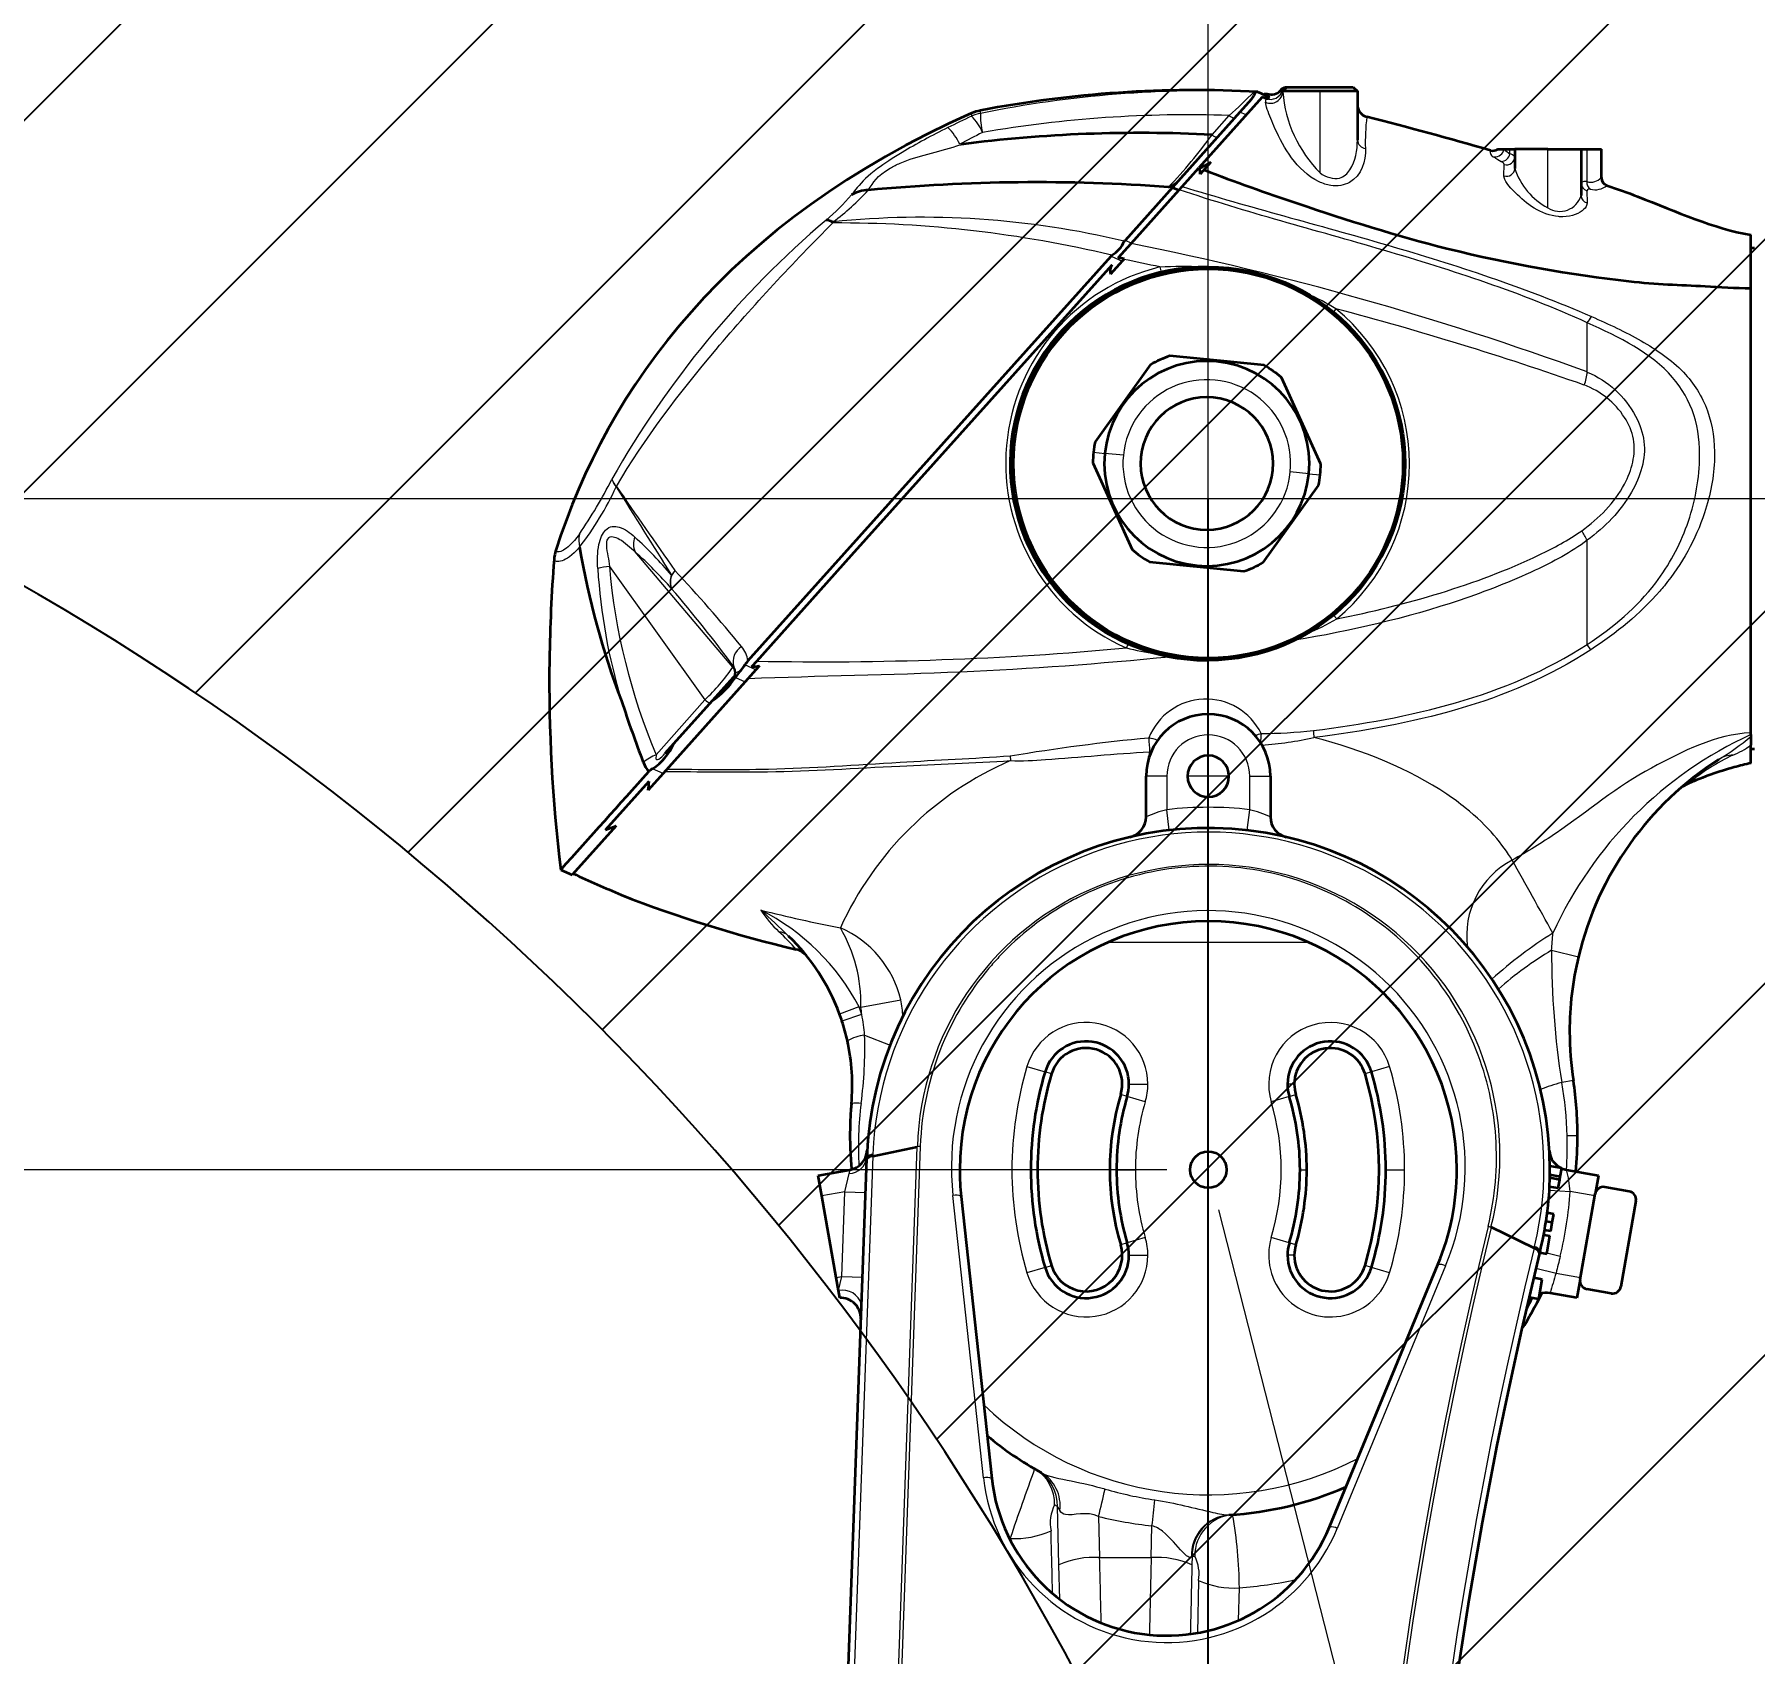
# Model space of a CAD drawing. Header units: millimetres. Extents: x 116 to 5831, y 100 to 4110.
# Drawn here: x 1175.6 to 1590.9, y 3227.6 to 3618.5 of the extents above; entities that cross this region are included whole.
import ezdxf

# ---------------------------------------------------------------- set-up
doc = ezdxf.new("R2010")
doc.units = ezdxf.units.MM
doc.header["$MEASUREMENT"] = 0
doc.layers.get('0').update_dxf_attribs({"lineweight": 18})
doc.layers.add('图层0000', color=7, linetype='Continuous', lineweight=25)
doc.layers.add('图层1', color=7, linetype='Continuous', lineweight=35)
doc.dimstyles.new('线性样式 (GB)', dxfattribs={"dimtxt": 2, "dimasz": 2, "dimexe": 1, "dimexo": 0.5, "dimgap": 0.5, "dimtad": 1, "dimdsep": 46, "dimcen": -2.127267, "dimclrd": 7, "dimclre": 7, "dimclrt": 7, "dimadec": 0, "dimazin": 0, "dimtfac": 0.7, "dimtmove": 0, "dimatfit": 1, "dimfxl": 1, "dimfrac": 2, "dimtolj": 1, "dimtzin": 0, "dimlwd": 18, "dimlwe": 18, "dimarcsym": 0})

# ---------------------------------------------------------------- blocks, each defined once
blk = doc.blocks.new('DimBlk377')
at = {"layer": '图层0000', "color": 7, "linetype": 'Continuous', "lineweight": 18}
for p, q in [((1449.03, 3344.42), (836.68, 3344.42)), ((836.68, 2734.42), (836.68, 3304.42)), ((1449.03, 2694.42), (836.68, 2694.42))]:
    blk.add_line(p, q, dxfattribs=at)
at = {"layer": '图层0000', "color": 7, "linetype": 'Continuous', "lineweight": -3}
for points in [[(847.4, 3304.42), (836.68, 3344.42), (825.96, 3304.42)], [(825.96, 2734.42), (836.68, 2694.42), (847.4, 2734.42)]]:
    blk.add_solid(points, dxfattribs=at)
at = {"layer": '图层0000', "color": 7, "linetype": 'Continuous', "lineweight": 18, "insert": (827.58, 3054.56), "char_height": 40, "attachment_point": 8, "rotation": 90, "line_spacing_factor": 1.2}
blk.add_mtext('\\T1.515625;\\W1;\\FSimSun|b0|i0;650', dxfattribs=at)
blk = doc.blocks.new('DimBlk379')
at = {"layer": '图层0000', "color": 7, "linetype": 'Continuous', "lineweight": 18}
for p, q in [((1459.03, 3354.42), (1459.03, 3658.71)), ((2093.43, 3516.43), (2093.43, 3658.71)), ((1499.03, 3638.71), (2053.43, 3638.71))]:
    blk.add_line(p, q, dxfattribs=at)
at = {"layer": '图层0000', "color": 7, "linetype": 'Continuous', "lineweight": -3}
for points in [[(1499.03, 3649.43), (1459.03, 3638.71), (1499.03, 3627.99)], [(2053.43, 3627.99), (2093.43, 3638.71), (2053.43, 3649.43)]]:
    blk.add_solid(points, dxfattribs=at)
at = {"layer": '图层0000', "color": 7, "linetype": 'Continuous', "lineweight": 18, "insert": (1758.44, 3647.82), "char_height": 40, "attachment_point": 8, "line_spacing_factor": 1.2}
blk.add_mtext('\\T1.390625;\\W1;\\FSimSun|b0|i0;634.4', dxfattribs=at)
blk = doc.blocks.new('DimBlk381')
at = {"layer": '图层0000', "color": 7, "linetype": 'Continuous', "lineweight": 18}
for p, q in [((2083.43, 3506.43), (816.68, 3506.43)), ((836.68, 3466.43), (836.68, 3384.42)), ((1449.03, 3344.42), (816.68, 3344.42)), ((836.68, 3344.42), (836.68, 3324.09))]:
    blk.add_line(p, q, dxfattribs=at)
at = {"layer": '图层0000', "color": 7, "linetype": 'Continuous', "lineweight": -3}
for points in [[(847.4, 3466.43), (836.68, 3506.43), (825.96, 3466.43)], [(825.96, 3384.42), (836.68, 3344.42), (847.4, 3384.42)]]:
    blk.add_solid(points, dxfattribs=at)
at = {"layer": '图层0000', "color": 7, "linetype": 'Continuous', "lineweight": 18, "insert": (827.58, 3396.1), "char_height": 40, "attachment_point": 8, "rotation": 90, "line_spacing_factor": 1.2}
blk.add_mtext('\\T1.484375;\\W1;\\FSimSun|b0|i0;162', dxfattribs=at)
blk = doc.blocks.new('DimBlk382')
at = {"layer": '图层0000', "color": 7, "linetype": 'Continuous', "lineweight": 18}
for p, q in [((2095.9, 3496.74), (2151.34, 3279.66)), ((1461.5, 3334.73), (1516.94, 3117.65)), ((1550.75, 3146.92), (2107.63, 3289.14))]:
    blk.add_line(p, q, dxfattribs=at)
at = {"layer": '图层0000', "color": 7, "linetype": 'Continuous', "lineweight": -3}
for points in [[(2110.29, 3278.75), (2146.39, 3299.04), (2104.98, 3299.52)], [(1548.09, 3157.31), (1511.99, 3137.03), (1553.4, 3136.54)]]:
    blk.add_solid(points, dxfattribs=at)
at = {"layer": '图层0000', "color": 7, "linetype": 'Continuous', "lineweight": 18, "insert": (1911.8, 3248.52), "char_height": 40, "attachment_point": 8, "rotation": 14.3259, "line_spacing_factor": 1.2}
blk.add_mtext('\\T1.406250;\\W1;\\FSimSun|b0|i0;654.76', dxfattribs=at)
blk = doc.blocks.new('DimBlk406')
at = {"layer": '图层0000', "color": 7, "linetype": 'Continuous', "lineweight": 18}
for p, q in [((1449.03, 3999.18), (190.62, 3999.18)), ((210.62, 2246.42), (210.62, 3959.18)), ((1131.53, 2206.42), (190.62, 2206.42))]:
    blk.add_line(p, q, dxfattribs=at)
at = {"layer": '图层0000', "color": 7, "linetype": 'Continuous', "lineweight": -3}
for points in [[(221.34, 3959.18), (210.62, 3999.18), (199.9, 3959.18)], [(199.9, 2246.42), (210.62, 2206.42), (221.34, 2246.42)]]:
    blk.add_solid(points, dxfattribs=at)
at = {"layer": '图层0000', "color": 7, "linetype": 'Continuous', "lineweight": 18, "insert": (201.52, 3012.43), "char_height": 40, "attachment_point": 8, "rotation": 90, "line_spacing_factor": 1.2}
blk.add_mtext('\\T1.484375;\\W1;\\FSimSun|b0|i0;1793', dxfattribs=at)
blk = doc.blocks.new('ViewBlk16')
at = {"layer": '图层0000', "linetype": 'Continuous', "lineweight": -3}
h = blk.add_hatch(dxfattribs=at)
h.set_pattern_fill('ANSI31', color=256, scale=63.5, style=0, pattern_type=2)
h.set_pattern_definition([(45, (0, 0), (-44.9013, 44.9013), [])])
edge = h.paths.add_edge_path(flags=16)
edge.add_arc((1459.03, 2694.42), 1304.76, 355, 520)
edge.add_arc((848.23, 2916.73), 654.76, 359.30391, 520)
edge.add_arc((1459.03, 2694.42), 218.81, 7.8884, 78.4231)
edge.add_line((1675.77, 2724.45), (1675.77, 2144.68))
edge.add_arc((2106.55, 2637.77), 654.76, 228.85771, 355)
at = {"layer": '图层0000', "color": 251, "linetype": 'Continuous', "lineweight": 18}
for p, q in [((1477.9, 3605.82), (1476.93, 3605.07)), ((1486.03, 3585.08), (1486.03, 3604.82)), ((1401.85, 3599.49), (1401.88, 3598.78)), ((1404.01, 3599.47), (1404.04, 3600.17)), ((1459.95, 3594.32), (1464.1, 3598.95)), ((1468.2, 3599.1), (1466.67, 3599.79)), ((1531.86, 3589.7), (1531.86, 3590.82)), ((1541.03, 3576.67), (1541.03, 3590.82)), ((1550.43, 3590.82), (1550.43, 3583)), ((1530.42, 3584.39), (1530.46, 3587.14)), ((1550.46, 3580.79), (1550.47, 3577.86)), ((1440.46, 3568.14), (1438.96, 3568.81)), ((1435.57, 3565.03), (1438.27, 3563.81)), ((1489.85, 3552.3), (1489.25, 3551.57)), ((1550.53, 3537.02), (1550.53, 3548.93)), ((1431.31, 3517.64), (1434.05, 3517.37)), ((1438.53, 3516.92), (1434.05, 3517.37)), ((1483.31, 3512.47), (1478.83, 3512.92)), ((1483.31, 3512.47), (1486.04, 3512.2)), ((1344.24, 3465.75), (1320.66, 3493.59)), ((1550.53, 3471.26), (1550.53, 3496.4)), ((1314.49, 3490.08), (1337.52, 3457.91)), ((1489.3, 3478.32), (1490.05, 3477.4)), ((1551.37, 3469.95), (1550.53, 3471.26)), ((1344.5, 3465.87), (1344.24, 3465.75)), ((1349.83, 3465.13), (1347.18, 3466.32)), ((1344.86, 3463.24), (1347.19, 3462.19)), ((1337.52, 3457.91), (1325.77, 3444.62)), ((1411.22, 3444.28), (1411.29, 3443.2)), ((1444.87, 3445.34), (1445.19, 3445.21)), ((1327.39, 3440.1), (1324.86, 3441.24)), ((1449.03, 3439.42), (1444.03, 3439.42)), ((1449.03, 3439.42), (1449.03, 3431.35)), ((1459.03, 3439.42), (1454.03, 3439.42)), ((1464.03, 3439.42), (1459.03, 3439.42)), ((1469.03, 3431.35), (1469.03, 3439.42)), ((1469.03, 3439.42), (1474.03, 3439.42)), ((1449.6, 3426.38), (1449.03, 3431.35)), ((1468.46, 3426.38), (1469.03, 3431.35)), ((1483.37, 3399.26), (1434.68, 3399.26)), ((1541.91, 3397.39), (1548.4, 3395.84)), ((1375.17, 3383.65), (1384.79, 3385.45)), ((1374.7, 3383.73), (1370.01, 3382.01)), ((1375.35, 3381.86), (1370.6, 3380.31)), ((1374.7, 3383.73), (1375.17, 3383.65)), ((1376.04, 3376.92), (1382.21, 3374.5)), ((1415.26, 3369.32), (1419.62, 3368.02)), ((1502.8, 3369.32), (1498.44, 3368.02)), ((1421.18, 3367.56), (1419.62, 3368.02)), ((1439.89, 3365.07), (1444.44, 3365.07)), ((1479.8, 3365.07), (1478.16, 3365.07)), ((1498.44, 3368.02), (1496.87, 3367.56)), ((1547.17, 3365.93), (1544.35, 3365.49)), ((1439.46, 3362.11), (1437.89, 3362.58)), ((1443.82, 3360.81), (1439.46, 3362.11)), ((1478.59, 3362.11), (1474.24, 3360.81)), ((1478.59, 3362.11), (1480.16, 3362.58)), ((1548.19, 3352.61), (1545.67, 3352.61)), ((1378.04, 3347.71), (1354.56, 2697.92)), ((1365.31, 2695.48), (1388.79, 3349.96)), ((1389.5, 3350.01), (1366.02, 2695.39)), ((1378.06, 3348.12), (1378.04, 3347.71)), ((1371.28, 3339.1), (1372.3, 3343.5)), ((1417.81, 3344.42), (1416.17, 3344.42)), ((1436.88, 3344.42), (1441.43, 3344.42)), ((1481.17, 3344.42), (1482.81, 3344.42)), ((1501.88, 3344.42), (1506.43, 3344.42)), ((1371.28, 3339.1), (1365.7, 3338.12)), ((1370.54, 3318.66), (1371.28, 3339.1)), ((1371.28, 3339.1), (1376.27, 3338.92)), ((1541.38, 3339.47), (1546.37, 3339.17)), ((1552.35, 3338.12), (1546.37, 3339.17)), ((1404.79, 3270), (1397.39, 3338.2)), ((1439.46, 3326.73), (1437.89, 3326.26)), ((1443.82, 3328.02), (1439.46, 3326.73)), ((1478.59, 3326.73), (1474.24, 3328.02)), ((1480.16, 3326.26), (1478.59, 3326.73)), ((1439.89, 3323.77), (1444.44, 3323.77)), ((1479.8, 3323.77), (1478.16, 3323.77)), ((1537.71, 3325.46), (1537.8, 3325.84)), ((1540.79, 3324.36), (1544.01, 3323.57)), ((1369.18, 3318.42), (1370.54, 3318.66)), ((1369.74, 3315.24), (1370.54, 3318.66)), ((1370.54, 3318.66), (1375.53, 3318.48)), ((1419.62, 3320.81), (1415.26, 3319.52)), ((1419.62, 3320.81), (1421.18, 3321.28)), ((1516.32, 3321.19), (1490.15, 3257.79)), ((1498.44, 3320.81), (1496.87, 3321.28)), ((1502.8, 3319.52), (1498.44, 3320.81)), ((1538.15, 3320.63), (1543.01, 3319.46)), ((1543.01, 3319.46), (1548.88, 3318.42)), ((1422.61, 3263.09), (1421.94, 3263.47)), ((1422.96, 3249.01), (1422.61, 3263.09)), ((1432.56, 3260.7), (1432.81, 3250.78)), ((1445.24, 3250.78), (1445.43, 3258.41)), ((1411.21, 3255.42), (1410.94, 3255.57)), ((1411.22, 3255), (1411.21, 3255.42)), ((1423.17, 3240.69), (1422.96, 3249.01)), ((1432.81, 3250.78), (1445.24, 3250.78)), ((1455.14, 3251.03), (1455.09, 3249.01)), ((1455.77, 3251.07), (1455.14, 3251.03)), ((1456.69, 3245.21), (1456.39, 3232.56)), ((1466.35, 3235.61), (1466.54, 3243.47))]:
    blk.add_line(p, q, dxfattribs=at)
at = {"layer": '图层0000', "color": 7}
for p, q in [((1459.03, 3344.42), (1459.03, 3506.42)), ((1459.03, 2694.42), (1459.03, 3344.42))]:
    blk.add_line(p, q, dxfattribs=at)
blk.add_arc((1459.03, 2694.42), 1304.76, 355, 160, dxfattribs=at)
at = {"layer": '图层0000', "color": 251, "linetype": 'Continuous', "lineweight": 18}
for centre, radius, start, end in [((1458.39, 3332.09), 272.85, 87.5419, 101.4954), ((1474.03, 3605.86), 3.01, 248.8145, 344.7394), ((1344.04, 3730.02), 177.75, 312.4907, 315.1654), ((1474.05, 3604.89), 2.98, 246.6145, 356.1711), ((1480.06, 3602.02), 7.2, 171.7709, 178.9677), ((1473.58, 3603.65), 0.433, 81.3282, 173.5343), ((1508.39, 3607.22), 31.47, 184.6016, 224.7031), ((1497.32, 3392.2), 227.56, 114.7978, 116.3944), ((1406.02, 3589.66), 10.02, 101.5914, 114.416), ((1393.62, 3590.39), 11.78, 22.3936, 45.446), ((1423.84, 3599.3), 19.84, 179.4986, 192.886), ((1454.13, 3306.89), 292.23, 88.0446, 99.777), ((1465.25, 3599.93), 1.51, 220.4479, 277.5724), ((1545.26, 3592.68), 48.32, 172.9487, 182.0225), ((1387.59, 3586.92), 12.51, 23.9945, 46.7932), ((1508.47, 3389.42), 230.25, 116.8394, 118.3784), ((1358.51, 3667.89), 125.31, 316.5233, 324.0441), ((1461.11, 3595.3), 1.52, 220.443, 277.4341), ((1497.35, 3593.29), 2.34, 186.4213, 260.5338), ((1528.28, 3590.09), 1.17, 158.286, 259.2263), ((1528.23, 3591.11), 2.17, 265.6783, 352.294), ((1541.65, 3608.11), 23.5, 234.6673, 239.6161), ((1529.6, 3590.12), 2.29, 274.0671, 349.3869), ((1543.54, 3606.74), 20.66, 230.4167, 235.5474), ((1531.04, 3589.04), 1.99, 253.0785, 358.5866), ((1531.59, 3587.95), 1.77, 35.7734, 81.4267), ((1529.34, 3586.72), 1.2, 20.2208, 69.1029), ((1531.05, 3586.26), 1.98, 251.4573, 357.1926), ((1548.74, 3591.29), 16.53, 198.0562, 242.1827), ((1334.43, 3619.4), 57.31, 306.4174, 317.8265), ((1550.03, 3581.69), 1.36, 73.0218, 137.2015), ((1550.95, 3582.65), 1.92, 180.9261, 255.2255), ((1552.54, 3582.87), 2.12, 176.4883, 233.8378), ((1551.39, 3586.24), 3.38, 253.406, 318.4875), ((1551.07, 3580.53), 0.666, 70.5681, 156.7278), ((1552.4, 3585.47), 4.45, 255.5138, 310.3042), ((1334.47, 3612.41), 50.4, 309.836, 319.7288), ((1543.93, 3581.12), 5.31, 236.839, 343.4172), ((1550.88, 3579.66), 1.86, 181.8047, 257.0194), ((1517.07, 3396.89), 232.08, 130.3693, 150.5145), ((1369.33, 3286.09), 286.93, 76.6156, 90.1819), ((1389.92, 3364.46), 209.92, 76.5546, 95.871), ((1290.97, 2826.78), 756.19, 69.92536, 78.60408), ((1162.93, 2232.91), 1359.56, 77.92453, 78.3), ((1458.9, 3515.02), 48.76, 103.7001, 246.2298), ((1490.84, 3572.99), 44.76, 193.7015, 195.3629), ((1454.82, 3494.3), 67.76, 58.8747, 65.3949), ((1283.44, 2773.72), 805.48, 70.68966, 75.15184), ((1459.08, 3514.77), 48.53, 309.648, 50.6589), ((1544.08, 3554.46), 8.49, 319.3299, 331.5492), ((1458.68, 3514.92), 20.25, 354.3251, 174.3262), ((1538.97, 3538.07), 11.61, 338.8968, 354.8579), ((1458.68, 3514.92), 20.25, 174.3251, 354.3262), ((1195.32, 3573.08), 134.82, 326.0795, 332.6392), ((1250.31, 3539.24), 72.25, 321.9945, 335.5501), ((1319.68, 3512.81), 4.92, 200.0609, 223.7885), ((1319.71, 3512.6), 4.88, 197.5691, 222.0332), ((1321.18, 3506.5), 5.83, 150.1543, 151.0151), ((1320.86, 3506.3), 5.65, 146.741, 147.6135), ((4651.29, 5581.47), 3926.49, 211.85243, 212.22037), ((9040.35, 8880.38), 9408.03, 214.812524, 214.963208), ((1315.02, 3496.42), 7.96, 169.6189, 192.1166), ((1324.57, 3495.43), 4.32, 156.5442, 204.9904), ((1254.17, 3424.29), 98.59, 40.2131, 47.6404), ((1533.66, 3488.05), 18.82, 26.331, 34.4612), ((1255.04, 3419.73), 98.8, 41.1118, 48.3871), ((1315.78, 3473.91), 16.24, 94.6575, 104.7815), ((1451.83, 3498.25), 140.46, 183.5221, 196.8048), ((1314.46, 3490.06), 0.0407, 26.9094, 83.8939), ((1461.84, 3502.6), 147.91, 184.8478, 203.0795), ((1333.34, 3486.26), 4.17, 137.1379, 202.0248), ((1334.69, 3485.09), 5.96, 137.6273, 151.2693), ((1041.43, 3220.24), 394.62, 39.3996, 42.9472), ((1332.77, 3486.34), 3.68, 154.0402, 206.4247), ((1052.43, 3248.24), 364.24, 36.691, 40.4809), ((1458.71, 3531.6), 62.6, 292.7331, 300.0354), ((1348.47, 3467.12), 4.16, 120.2835, 197.5206), ((1341.23, 3466.38), 6.72, 7.8565, 40.1539), ((1365.94, 4274.76), 807.7, 268.87017, 275.20782), ((1487.19, 3449.03), 52.48, 154.8023, 155.9782), ((1454.73, 3533.04), 64.52, 256.1205, 262.4627), ((1307.83, 3490.18), 43.85, 312.6177, 326.1413), ((1342.71, 3464.47), 2, 318.1311, 39.9749), ((1342.81, 3464.78), 2.13, 317.9704, 341.9014), ((1343.01, 3464.67), 1.91, 343.0331, 38.6846), ((1346.11, 3463.77), 1.32, 164.7193, 201.6754), ((1345.83, 3463.49), 1.17, 87.3306, 147.8446), ((1339.72, 3459.92), 2.98, 222.3155, 251.6678), ((1458.48, 3443.23), 14.83, 26.0827, 158.5255), ((1489.62, 2975), 475.78, 95.4195, 99.4839), ((1443.67, 3441.49), 7.24, 64.825, 81.9731), ((1519.05, 3451.16), 74.41, 181.9274, 184.488), ((1459.03, 3439.42), 10, 0, 180), ((1473.94, 3443.14), 6.94, 107.9413, 120.2017), ((1491.24, 3447.23), 19.6, 172.6227, 179.1165), ((1471.05, 3579.15), 129.41, 270.3329, 275.9255), ((1465.97, 3531.96), 85.24, 274.0578, 282.5731), ((1517.1, 3451.92), 32.72, 182.6014, 185.5273), ((1630.52, 3361.33), 97.02, 114.6677, 155.5135), ((1547.38, 3500.66), 66.98, 301.4081, 309.5403), ((1329.66, 3434.49), 10.85, 111.0248, 130.3253), ((1443, 3369.87), 79.89, 113.3825, 155.651), ((1467.08, 3439.38), 23, 164.9991, 174.1522), ((1605.69, 3401.47), 47.46, 114.9247, 130.3077), ((1585.84, 3437.86), 6.66, 91.3147, 122.2348), ((1578.23, 3462.85), 19.8, 292.1344, 306.5721), ((1454.69, 3407.06), 24.94, 103.1249, 115.3136), ((1459.03, 3344.42), 87.5, 83.4376, 96.5624), ((1463.36, 3407.06), 24.94, 64.6863, 76.8752), ((1459.03, 3344.89), 81.04, 346.4085, 177.7143), ((1459.1, 3347.78), 70.34, 345.7864, 178.2246), ((1541.94, 3401), 20.52, 117.7035, 187.9715), ((-1930.81, 1477.46), 3970.4, 28.9868, 29.27793), ((1451, 3809.48), 414.62, 256.046, 258.7655), ((1326.42, 3358.47), 54.5, 27.6198, 63.1707), ((1374.31, 3422.16), 27.74, 212.8916, 226.9535), ((1162.96, 3199.17), 280.35, 46.003, 47.873), ((1459.04, 3344.95), 62.02, 337.473, 186.2454), ((1313.78, 3357.11), 61.11, 41.5085, 47.111), ((1355.05, 3398.05), 3.85, 46.6309, 85.2556), ((1360.21, 3379.61), 25.27, 13.3643, 66.6646), ((1338.96, 3384.51), 36.22, 358.6465, 30.3455), ((1596.95, 3313.76), 103.44, 121.9387, 132.1697), ((1119.34, 3431.78), 423.96, 355.3471, 355.9108), ((1583.46, 3327.01), 81.73, 120.5541, 131.7171), ((1746.56, 3397), 204.65, 179.8922, 188.8566), ((1365.36, 3381.14), 19.91, 0.6471, 12.4947), ((1323.07, 3364.78), 55, 18.0907, 20.1551), ((1364.33, 3381.64), 11.03, 1.1535, 10.5405), ((1343.14, 3374.83), 32.97, 3.6281, 12.3057), ((1377.66, 3365.02), 12.01, 97.7483, 118.7008), ((1275.64, 3373.69), 100.46, 352.415, 1.8426), ((1429.54, 3365.07), 14.9, 0, 163.4098), ((1488.52, 3365.07), 14.9, 16.5902, 196.5902), ((1498.85, 3344.42), 87.22, 163.4098, 196.5902), ((1419.21, 3344.42), 87.22, 0, 16.5902), ((1429.54, 3365.07), 14.9, 343.4098, 0), ((1562.46, 3301.56), 66.45, 105.8134, 110.4717), ((1459.85, 3350.29), 85.86, 1.5511, 10.2008), ((1374.23, 3353.61), 6.89, 81.7561, 101.3164), ((1460.11, 3349.86), 85.55, 172.904, 183.0319), ((1498.85, 3344.42), 57.42, 163.4098, 180), ((1419.21, 3344.42), 57.42, 343.4098, 16.5902), ((1459.94, 3350.28), 85.76, 356.0684, 1.5558), ((1372.17, 3347.94), 4.44, 271.7268, 353.0935), ((1377.97, 3346.43), 1.69, 86.8564, 144.8722), ((1389.35, 3346.88), 3.13, 87.386, 100.3176), ((1398.29, 3337.42), 26.69, 164.8383, 166.8388), ((1498.85, 3344.42), 57.42, 180, 196.5902), ((1419.21, 3344.42), 87.22, 343.4098, 0), ((1521.47, 3337.81), 24.94, 3.1249, 15.3136), ((1459.03, 3344.42), 87.5, 346.2121, 356.5624), ((1398.1, 3335.86), 2.44, 58.3511, 106.8001), ((2626.22, 3063.3), 1131.7, 166.33049, 197.62401), ((1525.82, 3327.31), 3.52, 65.4395, 77.6069), ((1429.54, 3323.77), 14.9, 0, 16.5902), ((1488.52, 3323.77), 14.9, 163.4098, 343.4098), ((2625.28, 3063.26), 1130.04, 166.32054, 197.63454), ((1429.54, 3323.77), 14.9, 196.5902, 0), ((2610.09, 3062.7), 1104.1, 166.23242, 197.75139), ((1537.44, 3324.02), 1.86, 23.4692, 78.7832), ((2607.45, 3062.6), 1095, 166.2121, 166.43334), ((1515.02, 3319.09), 2.47, 58.0868, 102.77), ((1808.56, 3237.73), 277.85, 162.8937, 163.9316), ((1370.76, 3310.66), 4.69, 14.9863, 102.6455), ((1459.87, 3350.27), 85.83, 331.9406, 334.5753), ((1459.03, 3344.42), 78.5, 226.3512, 297.3886), ((1405.55, 3267.23), 2.87, 64.8349, 105.4965), ((1449.02, 3274.75), 44.49, 186.1248, 337.5936), ((2089.17, 3026.43), 715.59, 159.9123, 161.33679), ((1412.17, 3263.77), 9.77, 358.2608, 59.6401), ((1412.84, 3263.38), 9.78, 358.2775, 60.1117), ((1414.08, 3263.36), 9.19, 352.1233, 59.8489), ((1229.42, 3311.58), 209.41, 345.9385, 347.8017), ((1458.77, 3351.34), 87.56, 253.6449, 261.716), ((1018.3, 3310.34), 430.28, 353.0678, 353.9108), ((1430.15, 3259.14), 9.28, 152.168, 191.6563), ((1430.91, 3267.22), 9.27, 206.4862, 213.4957), ((1458.01, 3366.5), 108.82, 256.4774, 263.3635), ((1464.76, 3251.27), 9.82, 94.374, 182.5061), ((1465.06, 3251.2), 9.92, 96.0811, 180.9584), ((1465.68, 3251.24), 9.91, 94.4505, 180.9886), ((1357.54, 3242.37), 109, 0.5755, 9.9068), ((1412.55, 3275.49), 20.12, 266.1876, 295.0256), ((-5146.81, 3083.59), 6570.17, 1.382352, 1.514731), ((1488.64, 3255.25), 2.95, 59.2219, 96.5802), ((1431.46, 3229.98), 20.84, 86.2788, 114.0552), ((-5305.37, 3083.75), 6740.25, 1.2857, 1.419995), ((8187.57, 3083.65), 6744.4, 178.580035, 178.738488), ((1446.59, 3229.98), 20.84, 65.9448, 93.7212), ((8086.16, 3083.29), 6633.14, 178.568429, 178.712817), ((1453.97, 3252.07), 1.56, 308.4723, 318.3762), ((1447.54, 3246.79), 9.28, 350.2485, 27.498), ((1465.18, 3264.47), 21.05, 246.2038, 273.6961), ((1459.04, 3342.82), 99.63, 274.3172, 282.2152)]:
    blk.add_arc(centre, radius, start, end, dxfattribs=at)
for points, knots in [([(1496.97, 3590.98), (1497.05, 3588.02), (1495.72, 3582.94), (1489.35, 3581.61), (1483.77, 3583.54), (1478.69, 3588.63), (1475.4, 3594.98), (1473.42, 3599.89), (1472.86, 3601.75), (1472.87, 3602.15)], [0, 0, 0, 0, 0.01280087, 0.01807182, 0.02108379, 0.0301197, 0.03915561, 0.04517955, 0.04819152, 0.04819152, 0.04819152, 0.04819152]), ([(1396.16, 3596.04), (1392.32, 3594.13), (1386.18, 3590.85), (1377.86, 3585.41), (1374.85, 3582.38), (1373.45, 3580.47), (1372.92, 3579.83)], [0, 0, 0, 0, 0.0129691, 0.02122217, 0.03301226, 0.03772829, 0.03772829, 0.03772829, 0.03772829]), ([(1486.03, 3585.08), (1487.4, 3584.04), (1490.74, 3583.12), (1494.48, 3586.72), (1495.03, 3590.61), (1495.03, 3593.03)], [0, 0, 0, 0, 0.0051347, 0.00912836, 0.01825673, 0.01825673, 0.01825673, 0.01825673]), ([(1376.93, 3580.92), (1378.28, 3582.84), (1379.04, 3584.66), (1387.73, 3589.08), (1394.08, 3590.16), (1398.95, 3591.81), (1399.25, 3591.97)], [0, 0, 0, 0, 0.01428744, 0.01734903, 0.03163646, 0.03265694, 0.03265694, 0.03265694, 0.03265694]), ([(1550.47, 3577.86), (1550.47, 3577.27), (1549.74, 3575.81), (1546.62, 3574.41), (1541.91, 3574.58), (1537.43, 3576.36), (1532.51, 3580.75), (1530.41, 3583.37), (1530.42, 3584.39)], [0, 0, 0, 0, 0.00426941, 0.01174088, 0.01280823, 0.01921235, 0.02561647, 0.03415529, 0.03415529, 0.03415529, 0.03415529]), ([(1550.53, 3471.26), (1556.83, 3475.35), (1562.5, 3480.16), (1570.3, 3490.4), (1575.35, 3499.71), (1578.26, 3514.18), (1576.97, 3527), (1569.28, 3540.04), (1558.29, 3545.4), (1550.53, 3548.93)], [0, 0, 0, 0, 0.0222467, 0.0222467, 0.0381372, 0.0540276, 0.065151, 0.0762743, 0.1016991, 0.1016991, 0.1016991, 0.1016991]), ([(1551.55, 3550.42), (1555.68, 3548.61), (1563.76, 3544.8), (1573.96, 3537.9), (1580.3, 3528.02), (1581.91, 3515.7), (1580.26, 3507.35), (1576.69, 3496.5), (1573.18, 3490.2), (1563.65, 3478.93), (1557.55, 3473.97), (1551.37, 3469.95)], [0, 0, 0, 0, 0.0135977, 0.0271954, 0.0390934, 0.0509913, 0.064589, 0.064589, 0.0849856, 0.0866853, 0.1087815, 0.1087815, 0.1087815, 0.1087815]), ([(1550.53, 3537.02), (1555.49, 3534.89), (1561.32, 3529.67), (1565.44, 3518.16), (1561.62, 3506.44), (1554.78, 3499.59), (1550.53, 3496.4)], [0, 0, 0, 0, 0.01603403, 0.02244765, 0.03527488, 0.05130891, 0.05130891, 0.05130891, 0.05130891]), ([(1549.18, 3498.7), (1553.36, 3501.68), (1559.77, 3508.04), (1562.91, 3519.07), (1558.76, 3528.48), (1553.74, 3532.36), (1549.8, 3533.89)], [0, 0, 0, 0, 0.01566895, 0.02706455, 0.03276235, 0.0455824, 0.0455824, 0.0455824, 0.0455824]), ([(1307.19, 3497.85), (1305.46, 3495.54), (1302.99, 3493.51), (1301.61, 3493.49), (1301.53, 3494.03), (1301.53, 3494.02)], [0, 0, 0, 0, 0.0143628, 0.02872561, 0.03830081, 0.03830081, 0.03830081, 0.03830081]), ([(1311.63, 3489.62), (1311.54, 3491.54), (1311.47, 3494.99), (1313.57, 3499.87), (1317.22, 3499.92), (1319.43, 3498.2), (1320.6, 3497.15)], [0, 0, 0, 0, 0.00580938, 0.01016642, 0.01597581, 0.02323754, 0.02323754, 0.02323754, 0.02323754]), ([(1320.66, 3493.59), (1319.54, 3494.56), (1317.78, 3496.26), (1315.37, 3497.3), (1313.83, 3497.15), (1313.59, 3493.9), (1314.38, 3491.75), (1314.49, 3490.08)], [0, 0, 0, 0, 0.00676429, 0.00901906, 0.01127382, 0.0129649, 0.01803811, 0.01803811, 0.01803811, 0.01803811]), ([(1490.05, 3477.4), (1506.81, 3480.8), (1527.46, 3486.64), (1545.93, 3496.39), (1549.18, 3498.7)], [0, 0, 0, 0, 0.05166353, 0.06358588, 0.06358588, 0.06358588, 0.06358588]), ([(1307.24, 3494.75), (1305.38, 3492.62), (1302.23, 3490.73), (1301.11, 3491.4), (1301.09, 3491.77), (1301.09, 3491.77)], [0, 0, 0, 0, 0.01502147, 0.03505009, 0.04005724, 0.04005724, 0.04005724, 0.04005724]), ([(1550.53, 3496.4), (1546.59, 3493.45), (1536.65, 3488.2), (1513.09, 3478.98), (1493.41, 3474.51), (1479.88, 3472.24)], [0, 0, 0, 0, 0.01471817, 0.03434241, 0.07599034, 0.07599034, 0.07599034, 0.07599034]), ([(1347.97, 3463.06), (1365.07, 3463.66), (1399.01, 3464.17), (1432.91, 3466.6), (1449.63, 3468.29)], [0.001752, 0.001752, 0.001752, 0.001752, 0.0532384, 0.1039733, 0.1039733, 0.1039733, 0.1039733]), ([(1532.41, 3419.17), (1530.24, 3422.78), (1525.72, 3428.51), (1509.66, 3440.27), (1496.33, 3445.82), (1484.53, 3448.77)], [0, 0, 0, 0, 0.02664591, 0.03330739, 0.07105577, 0.07105577, 0.07105577, 0.07105577]), ([(1590.03, 3449.94), (1581.48, 3449.51), (1573.56, 3445.44), (1557.83, 3437.05), (1547.5, 3428.21), (1536.04, 3421.18), (1532.41, 3419.17)], [0, 0, 0, 0, 0.02588601, 0.02588601, 0.0538429, 0.06626818, 0.06626818, 0.06626818, 0.06626818]), ([(1325.77, 3444.62), (1325.67, 3444.21), (1325.54, 3443.28), (1326.75, 3443.67), (1327.39, 3444.37), (1327.83, 3444.88)], [0, 0, 0, 0, 0.001303197, 0.002085116, 0.004170231, 0.004170231, 0.004170231, 0.004170231]), ([(1327.84, 3440.6), (1336.07, 3440.55), (1354.93, 3440.12), (1382.74, 3441.94), (1402.37, 3442.66), (1411.29, 3443.2)], [0.00170587, 0.00170587, 0.00170587, 0.00170587, 0.02670004, 0.05874009, 0.08544014, 0.08544014, 0.08544014, 0.08544014]), ([(1411.22, 3444.28), (1402.35, 3443.64), (1382.83, 3442.78), (1355.19, 3440.7), (1336.41, 3441.04), (1328.23, 3441.03)], [0, 0, 0, 0, 0.02681089, 0.05898395, 0.08406308, 0.08406308, 0.08406308, 0.08406308]), ([(1411.29, 3443.2), (1414.12, 3443.06), (1425.3, 3443.77), (1436.49, 3444.84), (1444.87, 3445.34)], [0, 0, 0, 0, 0.00839252, 0.03357006, 0.03357006, 0.03357006, 0.03357006]), ([(1526.58, 3330.74), (1528.32, 3337.86), (1528.93, 3345.06), (1527.95, 3359.59), (1524.54, 3374.79), (1516.17, 3388.5), (1505.48, 3400.31), (1494.1, 3409.52), (1465.23, 3420.51), (1440.6, 3417.08), (1419.75, 3406), (1412.56, 3400.4), (1401.96, 3388.48), (1397.6, 3381.3), (1391.57, 3366.72), (1389.79, 3358.51), (1389.5, 3350.01)], [0, 0, 0, 0, 0.0223053, 0.0223053, 0.0446107, 0.0706336, 0.0706336, 0.0929389, 0.1152442, 0.1617137, 0.1635724, 0.1858778, 0.1895953, 0.2119007, 0.2119007, 0.2379235, 0.2379235, 0.2379235, 0.2379235]), ([(1446.15, 3264.7), (1450.93, 3264), (1457.27, 3262.25), (1463.06, 3261.01), (1464.01, 3261.07)], [0, 0, 0, 0, 0.01447646, 0.01930194, 0.01930194, 0.01930194, 0.01930194]), ([(1432.56, 3260.7), (1429.75, 3262.12), (1425.28, 3260.32), (1423.5, 3261.61), (1423.18, 3262.11)], [0, 0, 0, 0, 0.00935813, 0.01247751, 0.01247751, 0.01247751, 0.01247751]), ([(1454.94, 3250.84), (1454.55, 3250.53), (1452.41, 3252.2), (1449.39, 3256.38), (1446.36, 3258.22), (1445.43, 3258.41)], [0, 0, 0, 0, 0.00470389, 0.01223013, 0.01505246, 0.01505246, 0.01505246, 0.01505246])]:
    blk.add_open_spline(points, degree=3, knots=knots, dxfattribs=at)
for points in [[(1550.53, 3548.93), (1534.63, 3556.14), (1501.28, 3566.98), (1468.24, 3575.59), (1452, 3581.02)], [(1452.71, 3581.81), (1468.99, 3576.83), (1502.03, 3568.29), (1535.51, 3557.44), (1551.55, 3550.42)], [(1316.13, 3509.4), (1322.92, 3520.94), (1339.54, 3542.7), (1358.85, 3563.54), (1368.42, 3573.02)], [(1447.35, 3562.39), (1450.78, 3562.65), (1454.15, 3562.65), (1457.52, 3562.41)], [(1484.41, 3450.44), (1507.56, 3453.41), (1530.76, 3458.44), (1550.53, 3471.26)], [(1551.37, 3469.95), (1531.4, 3456.95), (1507.95, 3451.72), (1484.53, 3448.77)], [(1418.69, 3271.31), (1420.57, 3270.27), (1425.9, 3269.36), (1431.41, 3268.12), (1434.11, 3267.33)]]:
    blk.add_open_spline(points, degree=3, dxfattribs=at)
at = {"layer": '图层1', "color": 7, "linetype": 'Continuous', "lineweight": 35}
for p, q in [((1476.78, 3605.36), (1477.62, 3605.82)), ((1478.03, 3605.82), (1477.03, 3604.82)), ((1486.03, 3604.82), (1477.03, 3604.82)), ((1477.03, 3604.82), (1477.03, 3604.69)), ((1477.62, 3605.82), (1477.9, 3605.82)), ((1477.9, 3605.82), (1478.03, 3605.82)), ((1478.03, 3605.82), (1494.03, 3605.82)), ((1495.03, 3604.82), (1486.03, 3604.82)), ((1494.03, 3605.82), (1495.03, 3604.82)), ((1495.03, 3604.82), (1495.03, 3593.03)), ((1472.04, 3603.37), (1456.75, 3586.32)), ((1469.48, 3602.92), (1466.67, 3599.79)), ((1470.46, 3604.68), (1470.09, 3604.69)), ((1470.46, 3604.68), (1471.03, 3604.65)), ((1471.03, 3604.65), (1473.68, 3603.46)), ((1472.95, 3603.08), (1472.04, 3603.37)), ((1472.69, 3604.11), (1472.56, 3603.96)), ((1472.82, 3604.25), (1472.7, 3604.11)), ((1472.82, 3604.25), (1473.65, 3604.08)), ((1473.76, 3603.42), (1473.41, 3603.02)), ((1473.68, 3603.46), (1473.76, 3603.42)), ((1466.67, 3599.79), (1450.37, 3581.6)), ((1528.93, 3590.82), (1530.38, 3590.82)), ((1530.38, 3590.82), (1531.86, 3590.82)), ((1531.86, 3590.82), (1533.03, 3590.82)), ((1541.03, 3590.82), (1533.03, 3590.82)), ((1533.03, 3590.82), (1533.03, 3586.17)), ((1541.03, 3590.82), (1549.03, 3590.82)), ((1549.03, 3590.82), (1549.03, 3579.61)), ((1549.03, 3590.82), (1550.43, 3590.82)), ((1550.43, 3590.82), (1553.93, 3590.82)), ((1553.93, 3584), (1553.93, 3590.82)), ((1452.71, 3581.81), (1456.75, 3586.32)), ((1456.75, 3586.32), (1456.94, 3586.24)), ((1459.68, 3587.71), (1457.07, 3584.79)), ((1450.37, 3581.6), (1438.96, 3568.81)), ((1440.38, 3568.06), (1452, 3581.02)), ((1450.37, 3581.6), (1451.9, 3580.91)), ((1452, 3581.02), (1452.71, 3581.81)), ((1437.25, 3564.56), (1440.38, 3568.06)), ((1590.03, 3557.23), (1590.03, 3570.14)), ((1347.89, 3467.3), (1435.57, 3565.03)), ((1438.27, 3563.81), (1435.43, 3560.65)), ((1438.64, 3564.22), (1438.27, 3563.81)), ((1438.72, 3564.31), (1438.64, 3564.22)), ((1590.93, 3566.92), (1590.03, 3566.92)), ((1372.93, 3492.79), (1435.8, 3562.94)), ((1590.03, 3449.94), (1590.03, 3557.23)), ((1445.05, 3538.81), (1431.69, 3520.19)), ((1472.55, 3538.67), (1449.75, 3540.93)), ((1486.18, 3514.78), (1476.74, 3535.66)), ((1431.18, 3515.06), (1440.62, 3494.18)), ((1472.3, 3491.03), (1485.67, 3509.65)), ((1350.01, 3467.22), (1372.93, 3492.79)), ((1444.81, 3491.18), (1467.61, 3488.91)), ((1349.83, 3465.13), (1347.19, 3462.19)), ((1350.01, 3467.22), (1348.78, 3465.85)), ((1350.67, 3466.07), (1349.83, 3465.13)), ((1347.19, 3462.19), (1327.39, 3440.1)), ((1344.39, 3463.35), (1339.26, 3457.63)), ((1339.26, 3457.63), (1329.94, 3447.23)), ((1329.94, 3447.23), (1327.83, 3444.88)), ((1590.03, 3449.5), (1590.03, 3449.94)), ((1590.03, 3449.5), (1590.03, 3449)), ((1590.03, 3449), (1590.03, 3446.95)), ((1590.03, 3442.6), (1590.03, 3446.95)), ((1590.93, 3445.92), (1590.03, 3445.92)), ((1327.39, 3440.1), (1323.78, 3436.07)), ((1444.03, 3429.6), (1444.03, 3439.42)), ((1474.03, 3439.42), (1474.03, 3429.6)), ((1313.53, 3426.52), (1324.02, 3438.22)), ((1316.08, 3427.48), (1305.44, 3415.61)), ((1302.71, 3416.84), (1305.44, 3415.61)), ((1376.57, 3347.01), (1376.58, 3347.4)), ((1378.04, 3347.71), (1388.79, 3349.96)), ((1353.11, 2698.62), (1376.57, 3347.01)), ((1364.84, 3343.04), (1372.53, 3344.4)), ((1544.38, 3344.77), (1541.52, 3345.27)), ((1544.02, 3342.72), (1541.52, 3343.16)), ((1544.02, 3342.72), (1544.38, 3344.77)), ((1545.52, 3344.4), (1553.22, 3343.04)), ((1365.7, 3338.12), (1364.84, 3343.04)), ((1543.53, 3339.95), (1541.43, 3340.32)), ((1543.9, 3342), (1541.5, 3342.42)), ((1543.53, 3339.95), (1543.9, 3342)), ((1543.9, 3342), (1544.02, 3342.72)), ((1553.22, 3343.04), (1552.44, 3338.61)), ((1560.66, 3339.19), (1554.75, 3340.23)), ((1369.18, 3318.42), (1365.7, 3338.12)), ((1399.38, 3337.94), (1406.78, 3269.83)), ((1548.79, 3317.93), (1552.44, 3338.61)), ((1548.88, 3318.42), (1552.35, 3338.12)), ((1562.29, 3336.87), (1558.64, 3316.19)), ((1542.07, 3331.65), (1540.57, 3331.92)), ((1542.43, 3333.71), (1540.86, 3333.98)), ((1541.7, 3329.56), (1542.07, 3331.65)), ((1542.07, 3331.65), (1542.43, 3333.71)), ((1537.71, 3325.46), (1527.29, 3330.51)), ((1540.02, 3328.73), (1541.51, 3328.47)), ((1541.7, 3329.56), (1540.22, 3329.82)), ((1540.75, 3324.15), (1541.51, 3328.47)), ((1539.15, 3324.76), (1539.03, 3324.28)), ((1539.07, 3324.44), (1540.75, 3324.15)), ((1369.74, 3315.24), (1369.18, 3318.42)), ((1488.3, 3258.18), (1514.48, 3321.5)), ((1539.66, 3317.95), (1537.59, 3318.31)), ((1370.04, 3313.5), (1369.74, 3315.24)), ((1538.81, 3313.17), (1539.66, 3317.95)), ((1548.01, 3313.5), (1541.57, 3314.63)), ((1548.79, 3317.93), (1548.01, 3313.5)), ((1556.32, 3314.57), (1550.41, 3315.61)), ((1538.81, 3313.17), (1536.47, 3313.59))]:
    blk.add_line(p, q, dxfattribs=at)
for centre, radius in [((1459.03, 3514.92), 47.5), ((1459.03, 3514.92), 47), ((1459.03, 3344.42), 4.4)]:
    blk.add_circle(centre, radius, dxfattribs=at)
for centre, radius, start, end in [((1455.75, 3330.08), 275, 86.8146, 100.8392), ((1474.27, 3607.01), 3, 257.9969, 326.7115), ((1477.55, 3605.56), 0.794, 193.9462, 218.1558), ((1476.6, 3604.79), 0.423, 2.8709, 39.8375), ((1465.66, 3606.21), 5.04, 319.2337, 342.307), ((1473.31, 3604.17), 1.15, 251.8118, 275.2784), ((1498.05, 3601.54), 3.02, 179.835, 255.7863), ((1405.9, 3590.34), 10, 100.7608, 113.8851), ((1240.03, 2589.44), 1041.46, 73.99406, 75.69779), ((1442.63, 3255.06), 339.69, 87.0773, 97.3365), ((1399.17, 3592.21), 0.252, 234.989, 288.1616), ((1527.74, 3592.52), 2.08, 254.6602, 304.7352), ((1446.43, 3588.98), 7.91, 292.4307, 324.2651), ((1428.29, 3643.2), 63.76, 296.7018, 299.4968), ((1452.47, 3585.12), 4.61, 355.8845, 14.1264), ((1377.11, 3572.33), 8.6, 91.4117, 119.18), ((1417.63, 3149.19), 433.65, 85.7933, 95.3862), ((1555.95, 3583.98), 2.02, 179.6774, 250.7549), ((1366.49, 3570.17), 3.55, 59.4492, 85.7723), ((1369.07, 3571.14), 2.22, 106.2731, 110.4465), ((1368.49, 3573.2), 0.199, 172.1007, 247.3126), ((1432.58, 3571.04), 6.61, 298.5353, 338.5783), ((1438.19, 3569.53), 1.05, 301.2128, 317.1923), ((1433.72, 3566.69), 2.48, 318.0542, 324.0831), ((1436.85, 3557.76), 6.81, 74.0954, 86.6287), ((1458.68, 3514.92), 47.5, 89.5534, 179.5286), ((1437.77, 3561.45), 2.47, 142.8941, 198.9599), ((1458.68, 3514.92), 24.75, 354.3256, 174.3256), ((1458.68, 3514.92), 27.5, 108.9456, 119.7056), ((1458.68, 3514.92), 27.5, 48.9456, 59.7056), ((1458.68, 3514.92), 16, 354.3256, 174.3256), ((1458.68, 3514.92), 27.5, 174.3256, 179.7056), ((1458.68, 3514.92), 27.5, 168.9456, 174.3256), ((1458.68, 3514.92), 47.5, 179.5286, 269.9752), ((1458.68, 3514.92), 24.75, 174.3256, 354.3256), ((1458.68, 3514.92), 16, 174.3256, 354.3256), ((1458.68, 3514.92), 27.5, 354.3256, 359.7056), ((1458.68, 3514.92), 27.5, 348.9456, 354.3256), ((1311.07, 3490.98), 10.01, 162.3055, 175.4994), ((1498.24, 3526.93), 193.69, 189.5658, 200.9632), ((1458.68, 3514.92), 27.5, 228.9456, 239.7056), ((1675.19, 3462.34), 375.25, 175.5025, 179.2195), ((1458.68, 3514.92), 27.5, 288.9456, 299.7056), ((1675.46, 3462.38), 375.53, 179.2265, 186.9656), ((1350.43, 3460.32), 6.28, 136.3195, 151.9459), ((1338, 3472.17), 10.88, 316.4098, 327.5195), ((1352.9, 3462.93), 6.65, 138.8876, 149.298), ((1340.96, 3541.27), 75.83, 275.9219, 277.3573), ((1326.79, 3475.66), 21.93, 304.653, 325.4812), ((1342.1, 3464.69), 3.12, 332.3309, 333.1654), ((1609.97, 3552.99), 307.75, 198.0501, 200.9881), ((1459.03, 3439.42), 15, 0, 180), ((1317.44, 3452.69), 13.64, 302.9237, 336.3804), ((1459.03, 3439.42), 5, 0, 180), ((1624.27, 3377.75), 78, 122.561, 166.5899), ((-5692.34, 9707.87), 9407.85, 318.033197, 318.227083), ((1328.9, 3444.98), 6.64, 199.513, 221.908), ((1326.95, 3437.6), 4.2, 119.8575, 135.405), ((1459.03, 3439.42), 5, 180, 0), ((1607.24, 3364.52), 79.94, 105.406, 113.7955), ((1608.5, 3360.29), 84.36, 102.652, 105.468), ((1312.05, 3438.43), 11.97, 348.6217, 358.9698), ((1579.05, 3428.5), 10.03, 113.8922, 131.685), ((1306.23, 3449.75), 24.35, 287.4299, 293.847), ((1459.03, 3344.42), 82.5, 0, 177.9281), ((1439.03, 3429.6), 5, 283.213, 0), ((1479.03, 3429.6), 5, 180, 256.4854), ((1557.92, 3971.27), 609.95, 245.57526, 246.76793), ((1429.23, 3695.58), 306, 248.5485, 256.8369), ((1459.03, 3344.42), 60, 0, 180), ((1323.07, 3364.78), 50, 20.1551, 46.1695), ((1358.3, 3392.76), 5.01, 38.4431, 75.648), ((1624.27, 3377.75), 78, 166.5899, 180), ((1323.07, 3364.78), 50, 18.0907, 20.1551), ((1323.07, 3364.78), 50, 12.4424, 18.0907), ((1624.27, 3377.75), 78, 180, 188.7194), ((1323.07, 3364.78), 50, 354.9347, 12.4424), ((1429.54, 3365.07), 10.35, 0, 163.4098), ((1429.54, 3365.07), 8.72, 343.4098, 163.4098), ((1488.52, 3365.07), 10.35, 16.5902, 180), ((1488.52, 3365.07), 8.72, 16.5902, 180), ((1498.85, 3344.42), 82.67, 163.4098, 180), ((1498.85, 3344.42), 81.04, 163.4098, 180), ((1429.54, 3365.07), 10.35, 343.4098, 0), ((1488.52, 3365.07), 10.35, 180, 196.5902), ((1488.52, 3365.07), 8.72, 180, 196.5902), ((1419.21, 3344.42), 81.04, 343.4098, 16.5902), ((1419.21, 3344.42), 82.67, 0, 16.5902), ((1460.36, 3352.61), 87.83, 0, 8.7194), ((1460.36, 3352.61), 87.83, 174.9347, 176.0222), ((1498.85, 3344.42), 63.6, 163.4098, 196.5902), ((1498.85, 3344.42), 61.97, 163.4098, 180), ((1419.21, 3344.42), 61.97, 0, 16.5902), ((1419.21, 3344.42), 63.6, 0, 16.5902), ((1460.36, 3352.61), 87.83, 176.0222, 180), ((1460.36, 3352.61), 87.83, 180, 182.1621), ((1460.36, 3352.61), 87.83, 354.3756, 0), ((1371.66, 3349.32), 5, 280, 356.787), ((1460.36, 3352.61), 87.83, 182.1621, 184.004), ((1377.96, 3345.97), 1.74, 87.4549, 143.2538), ((1546.39, 3349.32), 5, 183.2147, 245.1969), ((1460.36, 3352.61), 87.83, 184.004, 185.3116), ((1459.03, 3344.42), 60, 180, 186.1988), ((1498.85, 3344.42), 82.67, 180, 196.5902), ((1498.85, 3344.42), 81.04, 180, 196.5902), ((1498.85, 3344.42), 61.97, 180, 196.5902), ((1419.21, 3344.42), 61.97, 343.4098, 0), ((1419.21, 3344.42), 63.6, 343.4098, 0), ((1419.21, 3344.42), 82.67, 343.4098, 0), ((1459.03, 3344.42), 60, 337.541, 0), ((1459.03, 3344.42), 82.5, 346.2121, 0), ((1546.39, 3349.32), 5, 246.3067, 260), ((1554.41, 3338.26), 2, 80, 170), ((1560.32, 3337.22), 2, 350, 80), ((1429.54, 3323.77), 10.35, 0, 16.5902), ((1488.52, 3323.77), 10.35, 163.4098, 180), ((1429.54, 3323.77), 10.35, 196.5902, 0), ((1429.54, 3323.77), 8.72, 196.5902, 16.5902), ((1488.52, 3323.77), 10.35, 180, 343.4098), ((1488.52, 3323.77), 8.72, 163.4098, 180), ((1488.52, 3323.77), 8.72, 180, 343.4098), ((2607.45, 3062.6), 1100, 166.23781, 197.7566), ((1537.28, 3323.64), 1.87, 20.0319, 76.6041), ((1460.36, 3352.61), 87.83, 327.7982, 334.3314), ((1540.7, 3309.71), 5, 80, 109.4757), ((1550.76, 3317.58), 2, 170, 260), ((1556.67, 3316.54), 2, 260, 350), ((1370.17, 3308.5), 5, 357.9281, 91.4402), ((1540.7, 3309.71), 5, 131.9275, 166.9574), ((1459.03, 3344.42), 83.5, 230.2628, 241.1162), ((1449.03, 3274.42), 42.5, 186.1988, 337.541), ((1459.03, 3344.42), 83.5, 273.4204, 293.477)]:
    blk.add_arc(centre, radius, start, end, dxfattribs=at)
blk.add_open_spline([(1401.85, 3599.49), (1342.87, 3573.37), (1313.99, 3533.04), (1301.53, 3494.02)], degree=3, dxfattribs=at)
for points, knots in [([(1458, 3585.83), (1465.47, 3582.94), (1484.57, 3576.24), (1519.75, 3565.09), (1546.71, 3560.55), (1567.18, 3558.19), (1576.5, 3557.99), (1586.24, 3557.29), (1590.03, 3557.23)], [0.0091827, 0.0091827, 0.0091827, 0.0091827, 0.1728401, 0.4228401, 0.7353401, 0.7353401, 0.8837776, 0.9735167, 0.9735167, 0.9735167, 0.9735167]), ([(1555.28, 3582.07), (1557.76, 3581.23), (1569.92, 3576.83), (1581.07, 3571.59), (1590.03, 3570.14)], [0, 0, 0, 0, 0.0608955, 0.2979347, 0.2979347, 0.2979347, 0.2979347])]:
    blk.add_open_spline(points, degree=3, knots=knots, dxfattribs=at)

msp = doc.modelspace()

# ---------------------------------------------------------------- linework, layer by layer
at = {"layer": '图层0000', "color": 7}
msp.add_arc((848.227, 2916.732), 654.76, 359.30391, 160, dxfattribs=at)

# ---------------------------------------------------------------- block references
msp.add_blockref('ViewBlk16', (0, 0))

# ---------------------------------------------------------------- dimensions: what is measured, and where the dimension line sits
at = {"layer": '图层0000', "color": 7, "linetype": 'Continuous', "lineweight": -3}
for base, p1, p2, angle, override, picture, middle in [((210.621, 3999.179), (1141.527, 2206.419), (1459.027, 3999.179), 90, {"dimscale": 1, "dimtxt": 40, "dimasz": 40, "dimexe": 20, "dimexo": 10, "dimgap": 10, "dimtad": 1, "dimtih": 0, "dimtoh": 0, "dimdec": 0, "dimlfac": 1, "dimrnd": 0, "dimzin": 8, "dimdsep": 46, "dimlunit": 2, "dimpost": '<>', "dimtxsty": 'Standard', "dimsah": 0, "dimtsz": 0, "dimcen": -42.545342, "dimdle": 0, "dimse1": 0, "dimse2": 0, "dimsd1": 0, "dimsd2": 0, "dimclrd": 7, "dimclre": 7, "dimclrt": 7, "dimaunit": 0, "dimadec": 0, "dimazin": 2, "dimtol": 0, "dimlim": 0, "dimtp": 0, "dimtm": 0, "dimtfac": 0.7, "dimtdec": 2, "dimtix": 0, "dimtofl": 1, "dimtmove": 0, "dimatfit": 1, "dimtfillclr": 0, "dimfrac": 2, "dimtzin": 0, "dimlwd": 18, "dimlwe": 18}, 'DimBlk406', (210.621, 3012.434)), ((836.681, 3344.419), (2093.427, 3506.431), (1459.027, 3344.419), 270, {"dimscale": 1, "dimtxt": 40, "dimasz": 40, "dimexe": 20, "dimexo": 10, "dimgap": 10, "dimtad": 1, "dimtih": 0, "dimtoh": 0, "dimdec": 0, "dimlfac": 1, "dimrnd": 0, "dimzin": 8, "dimdsep": 46, "dimlunit": 2, "dimpost": '<>', "dimtxsty": 'Standard', "dimsah": 0, "dimtsz": 0, "dimcen": -42.545342, "dimdle": 0, "dimse1": 0, "dimse2": 0, "dimsd1": 0, "dimsd2": 0, "dimclrd": 7, "dimclre": 7, "dimclrt": 7, "dimaunit": 0, "dimadec": 0, "dimazin": 2, "dimtol": 0, "dimlim": 0, "dimtp": 0, "dimtm": 0, "dimtfac": 0.7, "dimtdec": 2, "dimtix": 0, "dimtofl": 1, "dimtmove": 0, "dimatfit": 1, "dimtfillclr": 0, "dimfrac": 2, "dimtzin": 0, "dimlwd": 18, "dimlwe": 18}, 'DimBlk381', (836.681, 3396.105)), ((2146.391, 3299.037), (1459.027, 3344.419), (2093.427, 3506.431), 14.32586, {"dimscale": 1, "dimtxt": 40, "dimasz": 40, "dimexe": 20, "dimexo": 10, "dimgap": 10, "dimtad": 1, "dimtih": 0, "dimtoh": 0, "dimdec": 2, "dimlfac": 1, "dimrnd": 0, "dimzin": 8, "dimdsep": 46, "dimlunit": 2, "dimpost": '<>', "dimtxsty": 'Standard', "dimsah": 0, "dimtsz": 0, "dimcen": -42.545342, "dimdle": 0, "dimse1": 0, "dimse2": 0, "dimsd1": 0, "dimsd2": 0, "dimclrd": 7, "dimclre": 7, "dimclrt": 7, "dimaunit": 0, "dimadec": 0, "dimazin": 2, "dimtol": 0, "dimlim": 0, "dimtp": 0, "dimtm": 0, "dimtfac": 0.7, "dimtdec": 2, "dimtix": 0, "dimtofl": 1, "dimtmove": 0, "dimatfit": 1, "dimtfillclr": 0, "dimfrac": 2, "dimtzin": 0, "dimlwd": 18, "dimlwe": 18}, 'DimBlk382', (1914.055, 3239.704)), ((836.681, 3344.419), (1459.027, 2694.419), (1459.027, 3344.419), 90, {"dimscale": 1, "dimtxt": 40, "dimasz": 40, "dimexe": 0, "dimexo": 10, "dimgap": 10, "dimtad": 1, "dimtih": 0, "dimtoh": 0, "dimdec": 2, "dimlfac": 1, "dimrnd": 0, "dimzin": 8, "dimdsep": 46, "dimlunit": 2, "dimpost": '<>', "dimtxsty": 'Standard', "dimsah": 0, "dimtsz": 0, "dimcen": -42.545342, "dimdle": 0, "dimse1": 0, "dimse2": 0, "dimsd1": 0, "dimsd2": 0, "dimclrd": 7, "dimclre": 7, "dimclrt": 7, "dimaunit": 0, "dimadec": 0, "dimazin": 2, "dimtol": 0, "dimlim": 0, "dimtp": 0, "dimtm": 0, "dimtfac": 0.7, "dimtdec": 2, "dimtix": 0, "dimtofl": 1, "dimtmove": 0, "dimatfit": 1, "dimtfillclr": 0, "dimfrac": 2, "dimtzin": 0, "dimlwd": 18, "dimlwe": 18}, 'DimBlk377', (836.681, 3054.559))]:
    dim = msp.add_linear_dim(base=base, p1=p1, p2=p2, angle=angle, text='\\T1.25;\\W1;\\FSimSun;<>', dimstyle='线性样式 (GB)', override=override, dxfattribs=at)
    dim.commit()
    dim.dimension.update_dxf_attribs({"geometry": picture, "text_midpoint": middle, "dimtype": 160})
dim = msp.add_linear_dim(base=(2093.427, 3638.711), p1=(1459.027, 3344.419), p2=(2093.427, 3506.431), text='\\T1.25;\\W1;\\FSimSun;<>', dimstyle='线性样式 (GB)', override={"dimscale": 1, "dimtxt": 40, "dimasz": 40, "dimexe": 20, "dimexo": 10, "dimgap": 10, "dimtad": 1, "dimtih": 0, "dimtoh": 0, "dimdec": 2, "dimlfac": 1, "dimrnd": 0, "dimzin": 8, "dimdsep": 46, "dimlunit": 2, "dimpost": '<>', "dimtxsty": 'Standard', "dimsah": 0, "dimtsz": 0, "dimcen": -42.545342, "dimdle": 0, "dimse1": 0, "dimse2": 0, "dimsd1": 0, "dimsd2": 0, "dimclrd": 7, "dimclre": 7, "dimclrt": 7, "dimaunit": 0, "dimadec": 0, "dimazin": 2, "dimtol": 0, "dimlim": 0, "dimtp": 0, "dimtm": 0, "dimtfac": 0.7, "dimtdec": 2, "dimtix": 0, "dimtofl": 1, "dimtmove": 0, "dimatfit": 1, "dimtfillclr": 0, "dimfrac": 2, "dimtzin": 0, "dimlwd": 18, "dimlwe": 18}, dxfattribs=at)
dim.commit()
dim.dimension.update_dxf_attribs({"geometry": 'DimBlk379', "text_midpoint": (1758.438, 3638.711), "dimtype": 160})

doc.saveas('drawing.dxf')
